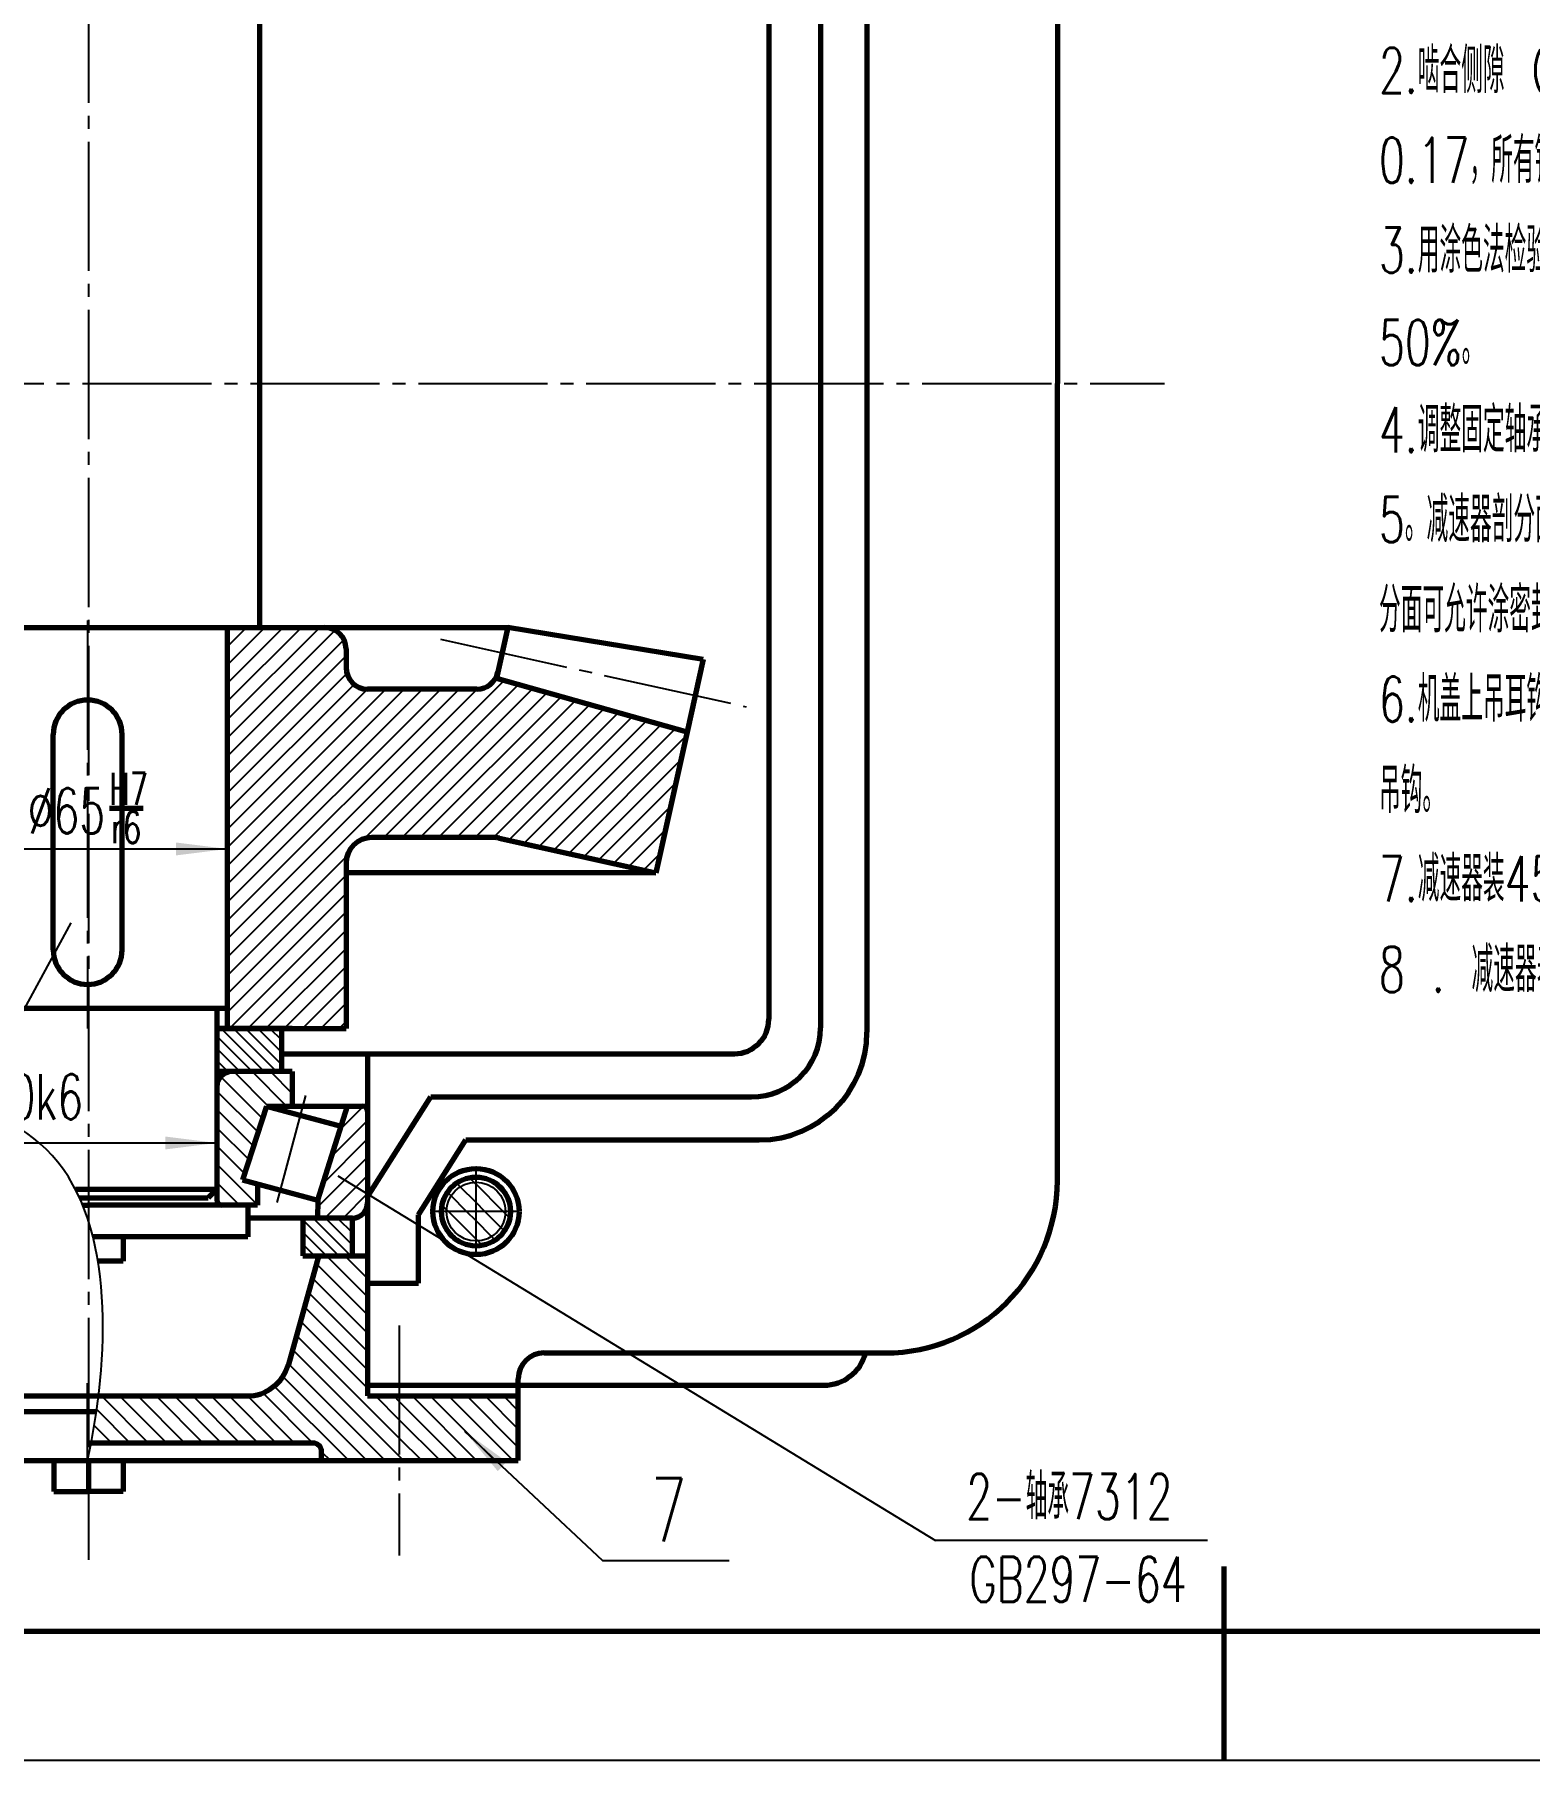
# Model space of a CAD drawing. Header units: millimetres. Extents: x -891 to 891, y -630 to 630.
# Drawn here: x -276.2 to 70.9, y -630 to -229.4 of the extents above; entities that cross this region are included whole.
import ezdxf

# ---------------------------------------------------------------- set-up
doc = ezdxf.new("R2010")
doc.units = ezdxf.units.MM
doc.linetypes.add('EB_DASHDOT', pattern=[39, 30, -3, 3, -3])
for name, color, linetype, lineweight in [('CAXA0', 7, 'Continuous', 70), ('CAXA1', 1, 'EB_DASHDOT', 25), ('CAXA3', 7, 'Continuous', 25), ('CAXA4', 3, 'Continuous', 25), ('CAXA5', 4, 'Continuous', 25)]:
    doc.layers.add(name, color=color, linetype=linetype, lineweight=lineweight)
doc.styles.add('UserTxtStyle1', font='txt', dxfattribs={"width": 0.667, "bigfont": 'gbcbig.shx'})
doc.styles.add('机械', font='txt', dxfattribs={"width": 0.667, "bigfont": 'gbcbig.shx'})
doc.styles.add('标准', font='SIMFANG.TTF', dxfattribs={"width": 0.667})
doc.dimstyles.new('标准', dxfattribs={"dimscale": 3, "dimtxt": 2.6, "dimasz": 4, "dimexe": 2, "dimexo": 0, "dimtad": 1, "dimdec": 1, "dimdsep": 46, "dimtxsty": '标准', "dimcen": 0, "dimdle": 6, "dimaunit": 1, "dimazin": 2, "dimtfac": 1, "dimtdec": 3, "dimtmove": 0, "dimatfit": 3, "dimfxl": 1, "dimtolj": 1, "dimtzin": 0, "dimarcsym": 0})

# ---------------------------------------------------------------- blocks, each defined once
blk = doc.blocks.new('CAXBLOCK6', base_point=(-263.9, -470.08))
at = {"layer": 'CAXA0', "color": 0, "linetype": 'Continuous', "lineweight": 25}
for p, q in [((-233.02, -471.26), (-223.29, -480.99)), ((-229.96, -470.08), (-221.96, -478.08)), ((-225.72, -470.08), (-217.72, -478.08)), ((-221.47, -470.08), (-216.4, -475.16)), ((-217.23, -470.08), (-216.4, -470.91)), ((-233.9, -474.63), (-224.34, -484.19)), ((-233.9, -478.87), (-225.39, -487.38)), ((-233.9, -483.11), (-226.43, -490.58)), ((-233.9, -487.36), (-227.48, -493.77)), ((-233.9, -491.6), (-224.46, -501.03)), ((-233.9, -495.84), (-228.66, -501.08)), ((-225.3, -495.95), (-224.46, -496.79)), ((-233.88, -500.1), (-232.92, -501.06))]:
    blk.add_line(p, q, dxfattribs=at)
blk = doc.blocks.new('CAXBLOCK7', base_point=(-263.9, -470.08))
at = {"layer": 'CAXA0', "color": 0, "linetype": 'Continuous', "lineweight": 25}
for p, q in [((-205.33, -483.64), (-199.81, -478.12)), ((-207.28, -489.83), (-198.9, -481.45)), ((-209.23, -496.03), (-198.9, -485.69)), ((-210.5, -501.53), (-198.9, -489.94)), ((-208.8, -504.08), (-198.9, -494.18)), ((-204.56, -504.08), (-198.9, -498.42))]:
    blk.add_line(p, q, dxfattribs=at)
blk = doc.blocks.new('CAXBLOCK18', base_point=(152.61, -300))
at = {"layer": 'CAXA0', "linetype": 'Continuous', "lineweight": 25, "attachment_point": 1, "style": 'UserTxtStyle1'}
for s, insert, char_height in [('技术要求', (131.19, -164.31), 21), ('1.装配前所有零件进行清洗，机体内壁涂耐油油漆。', (35.97, -211.52), 10.5), ('2.啮合侧隙 Cn之大小用铅丝来检测，保证侧隙不小于', (35.97, -232.45), 10.5), ('0.17，所有铅丝直径不得大于最小侧隙的二倍。', (35.97, -253.3), 10.5), ('3.用涂色法检验斑点，按齿高和齿长接触斑点都不少于', (35.97, -274.15), 10.5), ('50%。', (35.97, -295.62), 10.5), ('4.调整固定轴承时应留轴向间隙0.05。', (35.97, -315.85), 10.5), ('5。减速器剖分面、各接触面及密封处均不许漏油，剖', (35.97, -336.7), 10.5), ('分面可允许涂密封胶或水玻璃。', (35.97, -357.64), 10.5), ('6.机盖上吊耳钩只用于吊机盖，吊起整机时用机座上的', (35.97, -378.4), 10.5), ('吊钩。', (35.97, -399.6), 10.5), ('7.减速器装45号机油至规定高度。', (35.97, -420.1), 10.5), ('8 . 减速器表面涂灰色油漆。', (35.97, -441.13), 10.5)]:
    blk.add_mtext(s, dxfattribs=dict(at, insert=insert, char_height=char_height))
blk = doc.blocks.new('CAXBLOCK36', base_point=(-306.85, -402.41))
at = {"layer": 'CAXA5', "color": 0, "linetype": 'Continuous', "lineweight": 25}
for p, q in [((-361.1, -416.26), (-311.84, -366.99)), ((-356.36, -415.76), (-307.6, -366.99)), ((-352.12, -415.76), (-303.35, -366.99)), ((-347.87, -415.76), (-299.11, -366.99)), ((-343.63, -415.76), (-296.4, -368.52)), ((-323.9, -374.81), (-316.08, -366.99)), ((-323.59, -370.26), (-320.63, -367.3)), ((-231.4, -371.41), (-226.99, -366.99)), ((-231.4, -367.16), (-231.23, -366.99)), ((-231.4, -375.65), (-222.74, -366.99)), ((-231.4, -379.89), (-218.5, -366.99)), ((-231.4, -384.13), (-214.26, -366.99)), ((-231.4, -388.38), (-210.02, -366.99)), ((-231.4, -392.62), (-206.43, -367.65)), ((-231.4, -396.86), (-204.38, -369.85)), ((-339.39, -415.76), (-296.4, -372.77)), ((-231.4, -401.11), (-203.9, -373.61)), ((-397.88, -414.85), (-362.96, -379.93)), ((-397.11, -418.32), (-358.19, -379.4)), ((-335.14, -415.76), (-296.4, -377.01)), ((-231.4, -405.35), (-203.71, -377.66)), ((-231.4, -443.53), (-167.15, -379.28)), ((-231.4, -409.59), (-202.02, -380.21)), ((-199.64, -416.01), (-163.84, -380.21)), ((-399.42, -407.9), (-374.77, -383.25)), ((-398.65, -411.37), (-368.86, -381.59)), ((-396.34, -421.8), (-355.65, -381.11)), ((-393.8, -423.5), (-351.61, -381.31)), ((-388.35, -422.29), (-347.37, -381.31)), ((-382.9, -421.08), (-343.13, -381.31)), ((-377.45, -419.88), (-338.88, -381.31)), ((-372, -418.67), (-334.64, -381.31)), ((-366.55, -417.46), (-330.4, -381.31)), ((-330.9, -415.76), (-296.4, -381.25)), ((-231.4, -413.83), (-198.88, -381.31)), ((-231.4, -418.08), (-194.63, -381.31)), ((-231.4, -422.32), (-190.39, -381.31)), ((-231.4, -426.56), (-186.15, -381.31)), ((-231.4, -430.8), (-181.9, -381.31)), ((-231.4, -435.05), (-177.66, -381.31)), ((-231.4, -439.29), (-173.42, -381.31)), ((-195.14, -415.76), (-160.53, -381.14)), ((-190.9, -415.76), (-157.22, -382.08)), ((-186.65, -415.76), (-153.9, -383.01)), ((-182.41, -415.76), (-150.59, -383.94)), ((-401.72, -397.48), (-392.49, -388.24)), ((-400.95, -400.95), (-386.58, -386.58)), ((-400.18, -404.43), (-380.67, -384.92)), ((-327.27, -416.36), (-296.4, -385.49)), ((-178.17, -415.76), (-147.28, -384.87)), ((-173.92, -415.76), (-143.97, -385.8)), ((-169.68, -415.76), (-140.66, -386.74)), ((-166.08, -416.39), (-137.35, -387.67)), ((-162.6, -417.16), (-134.04, -388.6)), ((-402.49, -394.01), (-398.39, -389.91)), ((-324.98, -418.32), (-296.4, -389.74)), ((-159.13, -417.93), (-130.73, -389.53)), ((-155.66, -418.7), (-127.42, -390.47)), ((-152.18, -419.47), (-124.9, -392.19)), ((-323.91, -421.49), (-296.4, -393.98)), ((-323.9, -425.72), (-296.4, -398.22)), ((-148.71, -420.24), (-126.11, -397.64)), ((-323.9, -429.97), (-296.4, -402.47)), ((-145.24, -421.01), (-127.32, -403.09)), ((-323.9, -434.21), (-296.4, -406.71)), ((-141.76, -421.78), (-128.52, -408.54)), ((-323.9, -438.45), (-296.4, -410.95)), ((-323.9, -442.69), (-296.4, -415.19)), ((-138.29, -422.55), (-129.73, -413.99)), ((-323.9, -446.94), (-296.4, -419.44)), ((-231.4, -447.77), (-203.64, -420.02)), ((-134.82, -423.32), (-130.94, -419.44)), ((-323.9, -451.18), (-296.4, -423.68)), ((-231.4, -452.02), (-203.9, -424.52)), ((-323.9, -455.42), (-296.4, -427.92)), ((-323.9, -459.66), (-296.4, -432.16)), ((-231.4, -456.26), (-203.9, -428.76)), ((-320.08, -460.08), (-296.4, -436.41)), ((-230.98, -460.08), (-203.9, -433)), ((-315.83, -460.08), (-296.4, -440.65)), ((-226.74, -460.08), (-203.9, -437.24)), ((-222.5, -460.08), (-203.9, -441.49)), ((-311.59, -460.08), (-296.4, -444.89)), ((-218.25, -460.08), (-203.9, -445.73)), ((-307.35, -460.08), (-296.4, -449.13)), ((-214.01, -460.08), (-203.9, -449.97)), ((-303.11, -460.08), (-296.4, -453.38)), ((-209.77, -460.08), (-203.9, -454.22)), ((-298.86, -460.08), (-296.4, -457.62)), ((-205.52, -460.08), (-203.9, -458.46))]:
    blk.add_line(p, q, dxfattribs=at)
blk = doc.blocks.new('CAXBLOCK40', base_point=(-171.68, -507))
at = {"layer": 'CAXA5', "color": 0, "linetype": 'Continuous', "lineweight": 25}
for p, q in [((-177.4, -496.83), (-178.24, -495.98)), ((-174.21, -495.77), (-175.25, -494.73)), ((-173.72, -496.26), (-174.21, -495.77)), ((-167.4, -502.58), (-173.72, -496.26)), ((-166.41, -499.33), (-170.47, -495.27)), ((-179.51, -498.96), (-180.36, -498.11)), ((-175.89, -502.58), (-179.51, -498.96)), ((-173.72, -500.51), (-177.4, -496.83)), ((-171.64, -502.58), (-173.72, -500.51)), ((-180.54, -502.18), (-181.59, -501.13)), ((-180.13, -502.58), (-180.54, -502.18)), ((-173.72, -508.99), (-180.13, -502.58)), ((-173.72, -504.75), (-175.89, -502.58)), ((-170.1, -508.37), (-173.72, -504.75)), ((-167.97, -506.26), (-171.64, -502.58)), ((-166.91, -503.07), (-167.4, -502.58)), ((-165.87, -504.12), (-166.91, -503.07)), ((-177.14, -509.82), (-180.95, -506)), ((-169.25, -509.22), (-170.1, -508.37)), ((-167.12, -507.11), (-167.97, -506.26)), ((-173.31, -509.4), (-173.72, -508.99)), ((-172.26, -510.45), (-173.31, -509.4))]:
    blk.add_line(p, q, dxfattribs=at)
blk = doc.blocks.new('CAXBLOCK41', base_point=(-113.43, -587.27))
at = {"layer": 'CAXA5', "color": 0, "linetype": 'Continuous', "lineweight": 25}
for p, q in [((-210.76, -514.74), (-198.9, -526.59)), ((-208.4, -512.85), (-198.9, -522.35)), ((-204.16, -512.85), (-198.9, -518.11)), ((-199.92, -512.85), (-198.9, -513.86)), ((-211.68, -518.05), (-198.9, -530.83)), ((-213.53, -524.68), (-198.9, -539.32)), ((-212.61, -521.37), (-198.9, -535.08)), ((-214.46, -528), (-198.9, -543.56)), ((-215.39, -531.32), (-191.56, -555.15)), ((-216.31, -534.63), (-191.56, -559.39)), ((-217.24, -537.95), (-194.8, -560.39)), ((-223.23, -544.69), (-211.61, -556.31)), ((-220.56, -543.12), (-203.28, -560.39)), ((-218.55, -540.88), (-199.04, -560.39)), ((-261.79, -548.55), (-254.03, -556.31)), ((-260.71, -545.39), (-249.79, -556.31)), ((-256.47, -545.39), (-245.55, -556.31)), ((-252.22, -545.39), (-241.31, -556.31)), ((-247.98, -545.39), (-237.06, -556.31)), ((-243.74, -545.39), (-232.82, -556.31)), ((-239.5, -545.39), (-228.58, -556.31)), ((-235.25, -545.39), (-224.34, -556.31)), ((-231.01, -545.39), (-220.09, -556.31)), ((-226.77, -545.39), (-215.85, -556.31)), ((-197.07, -545.39), (-191.56, -550.91)), ((-192.83, -545.39), (-191.56, -546.66)), ((-191.56, -546.66), (-177.83, -560.39)), ((-188.58, -545.39), (-173.58, -560.39)), ((-184.34, -545.39), (-169.34, -560.39)), ((-180.1, -545.39), (-165.1, -560.39)), ((-175.86, -545.39), (-163.9, -557.35)), ((-171.61, -545.39), (-163.9, -553.11)), ((-167.37, -545.39), (-163.9, -548.86)), ((-262.36, -552.23), (-258.28, -556.31)), ((-191.56, -550.91), (-182.07, -560.39)), ((-262.99, -555.84), (-262.52, -556.31)), ((-191.56, -555.15), (-186.31, -560.39)), ((-209.57, -558.34), (-207.53, -560.39)), ((-191.56, -559.39), (-190.55, -560.39))]:
    blk.add_line(p, q, dxfattribs=at)
blk = doc.blocks.new('CAXBLOCK42', base_point=(-120.46, -510.66))
at = {"layer": 'CAXA5', "color": 0, "linetype": 'Continuous', "lineweight": 25}
for p, q in [((-308.9, -460.43), (-299.25, -470.08)), ((-306.42, -460.08), (-296.42, -470.08)), ((-303.59, -460.08), (-293.9, -469.78)), ((-300.76, -460.08), (-293.9, -466.95)), ((-297.94, -460.08), (-293.9, -464.12)), ((-295.11, -460.08), (-293.9, -461.29)), ((-232.88, -460.08), (-222.88, -470.08)), ((-230.05, -460.08), (-220.05, -470.08)), ((-227.22, -460.08), (-218.9, -468.41)), ((-224.4, -460.08), (-218.9, -465.58)), ((-221.57, -460.08), (-218.9, -462.75)), ((-308.9, -463.26), (-302.08, -470.08)), ((-233.9, -461.89), (-225.71, -470.08)), ((-233.9, -464.72), (-228.54, -470.08)), ((-308.9, -466.09), (-304.91, -470.08)), ((-233.9, -467.55), (-231.37, -470.08)), ((-308.9, -468.92), (-307.91, -469.91))]:
    blk.add_line(p, q, dxfattribs=at)
blk = doc.blocks.new('CAXBLOCK43', base_point=(-98.68, -509.96))
at = {"layer": 'CAXA5', "color": 0, "linetype": 'Continuous', "lineweight": 25}
for p, q in [((-213.92, -504.5), (-205.57, -512.85)), ((-211.51, -504.08), (-202.75, -512.85)), ((-208.68, -504.08), (-202.4, -510.36)), ((-205.85, -504.08), (-202.4, -507.54)), ((-203.02, -504.08), (-202.4, -504.71)), ((-213.92, -507.33), (-208.4, -512.85)), ((-213.92, -510.16), (-211.23, -512.85))]:
    blk.add_line(p, q, dxfattribs=at)
blk = doc.blocks.new('*CAXBLOCK6465')
at = {"layer": 'CAXA0', "color": 0, "linetype": 'ByBlock', "lineweight": -2}
blk.add_line((-258.82, -408.93), (-251, -408.93), dxfattribs=at)
blk = doc.blocks.new('CAXBLOCK63')
blk.add_blockref('*CAXBLOCK6465', (0, 0))
at = {"color": 0, "attachment_point": 1, "style": '机械'}
for s, insert, char_height in [('{%%C}65', (-277.85, -404.32), 10.5), ('H7', (-258.82, -400.77), 7.425)]:
    blk.add_mtext(s, dxfattribs=dict(at, insert=insert, char_height=char_height))
at = {"insert": (-258.46, -409.68), "char_height": 7.425, "attachment_point": 1, "style": '机械'}
blk.add_mtext('r6', dxfattribs=at)
blk = doc.blocks.new('*CAXBLOCK6263')
at = {"layer": 'CAXA0', "linetype": 'Continuous', "lineweight": 25, "transparency": 16777216}
for points in [[(-296.4, -418.41), (-284.4, -419.91), (-284.4, -416.91)], [(-231.4, -418.41), (-243.4, -419.91), (-243.4, -416.91)]]:
    blk.add_hatch(color=0, dxfattribs=at).paths.add_polyline_path(points, flags=0)
at = {"layer": 'CAXA0', "color": 0, "linetype": 'Continuous', "lineweight": 25, "transparency": 16777216}
for p, q in [((-296.4, -366.99), (-296.4, -424.41)), ((-231.4, -366.99), (-231.4, -424.41)), ((-296.4, -418.41), (-231.4, -418.41))]:
    blk.add_line(p, q, dxfattribs=at)
blk.add_blockref('CAXBLOCK63', (0, 0), dxfattribs=at)
blk = doc.blocks.new('*CAXBLOCK6566')
at = {"layer": 'CAXA0', "linetype": 'Continuous', "lineweight": 25}
blk.add_hatch(color=0, dxfattribs=at).paths.add_polyline_path([(-233.9, -486.66), (-245.9, -488.16), (-245.9, -485.16)], flags=0)
at = {"layer": 'CAXA0', "color": 0, "linetype": 'Continuous', "lineweight": 25}
blk.add_line((-294.07, -486.66), (-233.9, -486.66), dxfattribs=at)
at = {"layer": 'CAXA0', "color": 0, "linetype": 'Continuous', "lineweight": 25, "insert": (-294.08, -470.7), "char_height": 10.5, "attachment_point": 1, "style": '机械'}
blk.add_mtext('{%%C}60k6', dxfattribs=at)
blk = doc.blocks.new('CAXBLOCK89', base_point=(-114.96, -583.6))
at = {"layer": 'CAXA0', "linetype": 'Continuous', "lineweight": 25}
blk.add_hatch(color=0, dxfattribs=at).paths.add_polyline_path([(-176.38, -553.55), (-168.66, -562.85), (-166.6, -560.66)], flags=0)
at = {"layer": 'CAXA0', "color": 0, "linetype": 'Continuous', "lineweight": 25}
for p, q in [((-176.38, -553.55), (-144.36, -583.6)), ((-144.36, -583.6), (-114.96, -583.6))]:
    blk.add_line(p, q, dxfattribs=at)
at = {"layer": 'CAXA0', "color": 0, "linetype": 'Continuous', "lineweight": 25, "insert": (-133.16, -564.49), "char_height": 14.7, "attachment_point": 1, "style": 'UserTxtStyle1'}
blk.add_mtext('7', dxfattribs=at)
blk = doc.blocks.new('CAXBLOCK88', base_point=(-176.38, -553.55))
at = {"layer": 'CAXA0', "color": 0, "linetype": 'ByBlock', "lineweight": -2}
blk.add_blockref('CAXBLOCK89', (-114.96, -583.6), dxfattribs=at)
blk = doc.blocks.new('CAXBLOCK114', base_point=(861, -600))
at = {"layer": 'CAXA0', "color": 0, "linetype": 'Continuous', "lineweight": 70}
for p, q in [((0, -630), (0, -585)), ((-861, -600), (861, -600))]:
    blk.add_line(p, q, dxfattribs=at)
at = {"layer": 'CAXA0', "color": 0, "linetype": 'Continuous', "lineweight": 25}
blk.add_line((891, -630), (-891, -630), dxfattribs=at)

msp = doc.modelspace()

# ---------------------------------------------------------------- linework, layer by layer
at = {"layer": 'CAXA0'}
for p, q in [((-38.72, -164.9), (-38.72, -310.39)), ((-223.9, -366.99), (-223.9, -190.39)), ((-82.93, -195.39), (-82.93, -460.95)), ((-105.72, -198.39), (-105.72, -457.95)), ((-93.72, -196.39), (-93.72, -459.95)), ((-38.72, -495.39), (-38.72, -310.39)), ((-358.83, -366.99), (-166.14, -366.99)), ((-231.4, -460.08), (-231.4, -366.99)), ((-166.35, -366.96), (-168.97, -378.77)), ((-166.35, -366.96), (-120.95, -374.34)), ((-203.9, -371.99), (-203.9, -376.31)), ((-120.95, -374.34), (-124.69, -391.23)), ((-168.97, -378.77), (-124.69, -391.23)), ((-173.54, -381.31), (-198.9, -381.31)), ((-271.9, -441.85), (-271.9, -391.85)), ((-255.9, -441.85), (-255.9, -391.85)), ((-124.69, -391.23), (-131.94, -423.95)), ((-169.62, -415.76), (-197.9, -415.76)), ((-168.33, -415.9), (-131.94, -423.95)), ((-203.9, -421.76), (-203.9, -460.08)), ((-131.94, -423.95), (-203.9, -423.95)), ((-296.4, -455.39), (-231.4, -455.39)), ((-233.9, -455.39), (-233.9, -497.39)), ((-233.9, -460.08), (-203.9, -460.08)), ((-216.4, -460.08), (-233.9, -460.08)), ((-218.9, -460.08), (-218.9, -470.08)), ((-218.9, -465.95), (-198.9, -465.95)), ((-198.9, -465.95), (-198.9, -545.39)), ((-198.9, -465.95), (-113.72, -465.95)), ((-218.9, -470.08), (-233.9, -470.08)), ((-216.4, -470.08), (-233.9, -470.08)), ((-216.4, -470.08), (-216.4, -478.08)), ((-233.9, -473.58), (-233.9, -499.88)), ((-198.9, -499.18), (-184.21, -475.95)), ((-184.21, -475.95), (-109.72, -475.95)), ((-222.34, -478.08), (-227.96, -495.24)), ((-222.34, -478.08), (-200.1, -478.08)), ((-222.34, -478.08), (-205.06, -482.77)), ((-210.46, -499.93), (-203.58, -478.08)), ((-198.9, -479.28), (-198.9, -500.58)), ((-187.06, -503.35), (-176.06, -485.95)), ((-176.06, -485.95), (-107.93, -485.95)), ((-227.96, -495.24), (-210.46, -499.93)), ((-224.46, -496.18), (-224.46, -501.08)), ((-266.75, -497.39), (-233.9, -497.39)), ((-265.78, -499.39), (-235.9, -499.39)), ((-233.9, -497.39), (-235.9, -499.39)), ((-210.46, -499.93), (-210.55, -504.08)), ((-265.05, -501.08), (-263.9, -501.08)), ((-226.7, -501.08), (-263.9, -501.08)), ((-224.46, -501.08), (-232.7, -501.08)), ((-226.7, -501.08), (-226.7, -508.45)), ((-202.4, -504.08), (-226.7, -504.08)), ((-213.92, -504.08), (-213.92, -512.85)), ((-202.4, -512.85), (-202.4, -504.08)), ((-187.06, -519.24), (-187.06, -503.35)), ((-226.7, -508.45), (-262.66, -508.45)), ((-255.66, -508.91), (-255.66, -514.11)), ((-210.19, -512.71), (-217.28, -538.08)), ((-255.66, -514.11), (-261.5, -514.11)), ((-213.92, -512.85), (-202.4, -512.85)), ((-202.4, -512.85), (-198.9, -512.85)), ((-198.9, -519.24), (-187.06, -519.24)), ((-157.9, -535.39), (-78.72, -535.39)), ((-198.9, -542.9), (-92.93, -542.9)), ((-163.9, -560.39), (-163.9, -541.39)), ((-393.72, -545.39), (-226.91, -545.39)), ((-198.9, -545.39), (-163.9, -545.39)), ((-363.9, -549.02), (-261.85, -549.02)), ((-211.57, -556.31), (-263.9, -556.31)), ((-363.9, -560.39), (-163.9, -560.39)), ((-271.78, -560.39), (-271.78, -567.59)), ((-263.72, -560.39), (-263.72, -567.59)), ((-255.66, -560.39), (-255.66, -567.59)), ((-209.57, -560.39), (-209.57, -558.31)), ((-271.78, -567.59), (-263.72, -567.59)), ((-255.66, -567.59), (-263.72, -567.59))]:
    msp.add_line(p, q, dxfattribs=at)
at = {"layer": 'CAXA0', "linetype": 'EB_DASHDOT', "lineweight": 25}
for p, q in [((-263.9, -365.39), (-263.9, -460.08)), ((-173.72, -512.41), (-173.72, -492.75)), ((-163.89, -502.58), (-183.55, -502.58)), ((-263.9, -563.39), (-263.9, -542.39))]:
    msp.add_line(p, q, dxfattribs=at)
at = {"layer": 'CAXA0'}
for radius in [9.99, 8]:
    msp.add_circle((-173.72, -502.58), radius, dxfattribs=at)
at = {"layer": 'CAXA0', "linetype": 'Continuous', "lineweight": 25}
msp.add_circle((-173.72, -502.58), 6.83, dxfattribs=at)
at = {"layer": 'CAXA0'}
for centre, radius, start, end in [((-208.9, -371.99), 5, 0, 90), ((-198.9, -376.31), 5, 180, 270), ((-173.54, -376.31), 5, 270, 347.5159), ((-263.9, -391.85), 8, 90, 180), ((-263.9, -391.85), 8, 0, 90), ((-197.9, -421.76), 6, 90, 180), ((-169.62, -421.76), 6, 77.5159, 90), ((-263.9, -441.85), 8, 180, 270), ((-263.9, -441.85), 8, 270, 360), ((-113.72, -457.95), 8, 270, 360), ((-109.72, -459.95), 16, 270, 360), ((-107.93, -460.95), 25, 270, 360), ((-230.4, -473.58), 3.5, 90, 180), ((-200.1, -479.28), 1.2, 0, 90), ((-78.72, -495.39), 40, 270, 360), ((-232.7, -499.88), 1.2, 180, 270), ((-202.4, -500.58), 3.5, 270, 360), ((-157.9, -541.39), 6, 90, 180), ((-92.93, -532.9), 10, 270, 345.5495), ((-226.91, -535.39), 10, 270, 344.3923), ((-211.57, -558.31), 2, 0, 90)]:
    msp.add_arc(centre, radius, start, end, dxfattribs=at)
at = {"layer": 'CAXA1'}
for p, q in [((-263.72, 564.75), (-263.72, -583.46)), ((-772.11, -310.39), (-13.83, -310.39)), ((-182, -369.69), (-110.95, -385.42)), ((-213.33, -475.62), (-219.99, -500.48)), ((-191.56, -529), (-191.56, -582.41))]:
    msp.add_line(p, q, dxfattribs=at)
at = {"layer": 'CAXA3'}
msp.add_open_spline([(-263.9, -560.39), (-258.89, -537.17), (-255.79, -476.36), (-324.97, -471.58), (-348.9, -420.43), (-424.94, -455.24), (-395.69, -386.45), (-456.89, -384.64), (-474.32, -321.56), (-540.71, -327.38), (-586.39, -314.91), (-607.91, -327.86), (-614.02, -332.89)], degree=3, knots=[0, 0, 0, 0, 72.553118, 140.8706, 165.55123, 229.280578, 264.977376, 303.614003, 364.155868, 428.86378, 479.58247, 502.965419, 502.965419, 502.965419, 502.965419], dxfattribs=at)
at = {"layer": 'CAXA4'}
for p, q in [((-267.84, -435.57), (-345.68, -578.95)), ((-205.8, -494.27), (-67.04, -578.95)), ((-3.87, -578.95), (-67.04, -578.95))]:
    msp.add_line(p, q, dxfattribs=at)

# ---------------------------------------------------------------- block references
at = {"layer": 'CAXA0', "linetype": 'Continuous', "lineweight": 70}
msp.add_blockref('CAXBLOCK114', (861, -600), dxfattribs=at)
at = {"layer": 'CAXA0'}
for name, p in [('CAXBLOCK18', (152.61, -300)), ('CAXBLOCK88', (-176.38, -553.55))]:
    msp.add_blockref(name, p, dxfattribs=at)
at = {"layer": 'CAXA4'}
msp.add_blockref('*CAXBLOCK6566', (0, 0), dxfattribs=at)
at = {"layer": 'CAXA5'}
for name, p in [('CAXBLOCK36', (-306.85, -402.41)), ('CAXBLOCK42', (-120.46, -510.66)), ('CAXBLOCK6', (-263.9, -470.08)), ('CAXBLOCK7', (-263.9, -470.08)), ('CAXBLOCK40', (-171.68, -507)), ('CAXBLOCK43', (-98.68, -509.96)), ('CAXBLOCK41', (-113.43, -587.27))]:
    msp.add_blockref(name, p, dxfattribs=at)

# ---------------------------------------------------------------- texts
at = {"layer": 'CAXA4', "linetype": 'Continuous', "lineweight": 25, "char_height": 10.5, "attachment_point": 1, "style": '机械'}
for s, insert in [('2-轴承7312', (-59.89, -563.5)), ('GB297-64', (-59.14, -582.69))]:
    msp.add_mtext(s, dxfattribs=dict(at, insert=insert))

# ---------------------------------------------------------------- dimensions: what is measured, and where the dimension line sits
at = {"layer": 'CAXA4'}
dim = msp.add_linear_dim(base=(-270.4, -418.41), p1=(-296.4, -366.99), p2=(-231.4, -366.99), angle=180, text='\\fFangSong_GB2312;φ65%&H7%/r6', dimstyle='标准', dxfattribs=at)
dim.commit()
dim.dimension.update_dxf_attribs({"geometry": '*CAXBLOCK6263', "text_midpoint": (-263.9, -408.98)})

doc.saveas('drawing.dxf')
